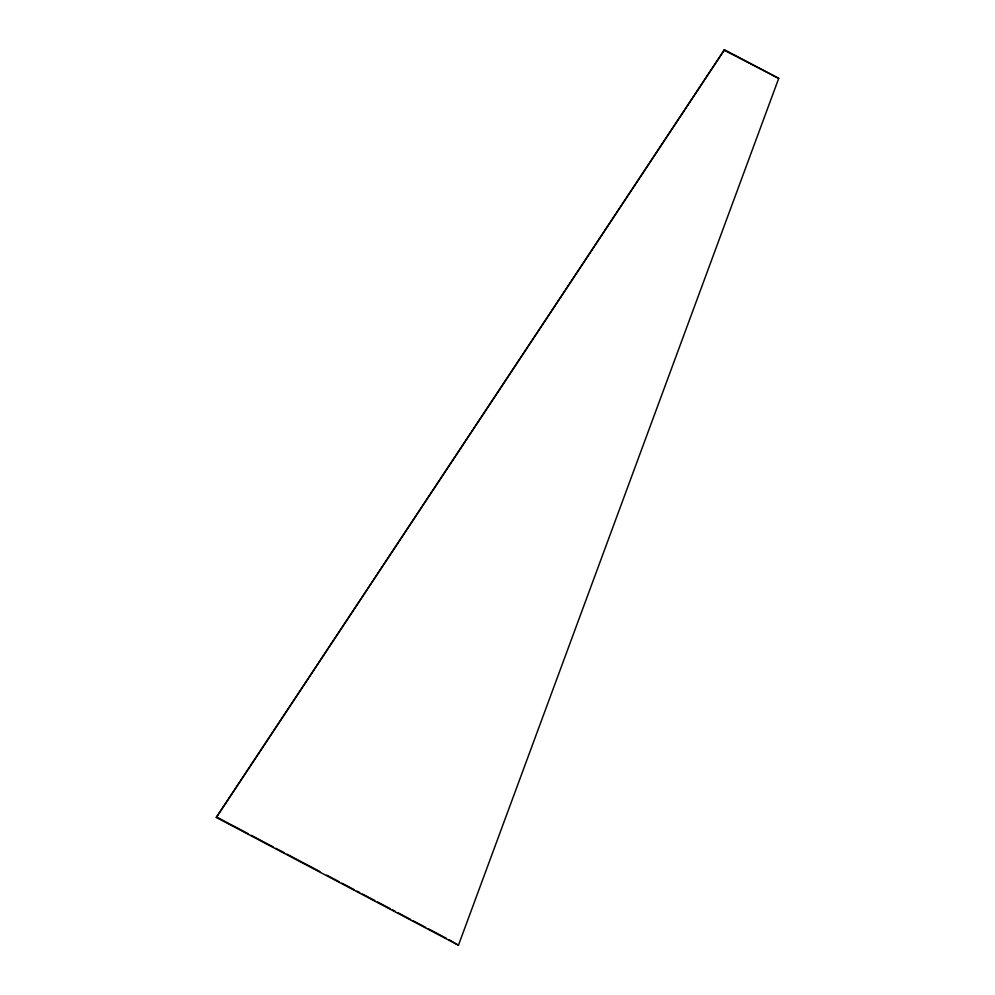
<?xml version="1.0" encoding="UTF-8"?>
<svg xmlns="http://www.w3.org/2000/svg" width="995" height="995" viewBox="0 0 995 995"><rect width="100%" height="100%" fill="white"/><g stroke="black" fill="none" stroke-linecap="round" stroke-linejoin="round"><path stroke-width="1.49" d="M458.446 945.25L778.724 78.381L724.472 49.75L216.276 817.442L458.446 945.25L449.056 939.715M778.724 78.381L723.987 50.073M216.276 817.442L724.472 49.75M216.761 817.119L248.377 833.798M251.126 835.253L273.115 846.857M275.864 848.312L284.11 852.665M286.858 854.12L319.843 871.52M326.721 875.152L339.084 881.682M341.832 883.137L354.208 889.667M356.956 891.11L359.705 892.565M362.454 894.02L374.829 900.537M377.578 901.992L389.94 908.522M392.689 909.977L395.45 911.42M398.199 912.875L410.562 919.405M413.311 920.86L425.686 927.377M428.435 928.832L446.307 938.26"/></g></svg>
